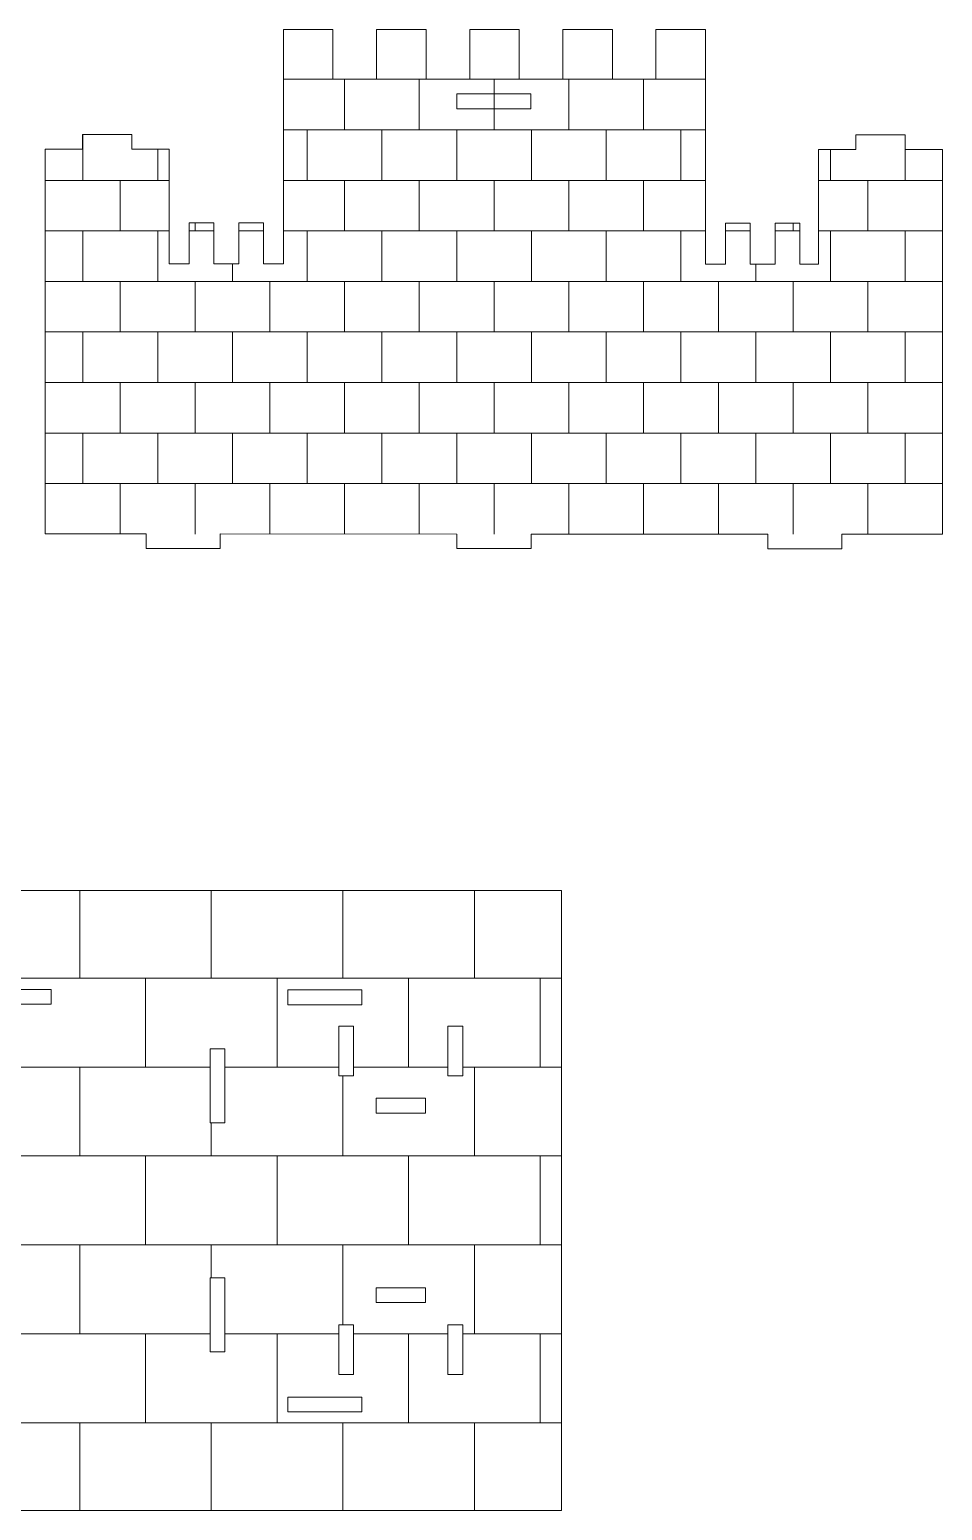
# Model space of a CAD drawing. Header units: millimetres. Extents: x -421 to 418, y -426 to 431.
# Drawn here: x 2 to 186.6, y -426.4 to -127.1 of the extents above; entities that cross this region are included whole.
import ezdxf

# ---------------------------------------------------------------- set-up
doc = ezdxf.new("R2010")
doc.units = ezdxf.units.MM
doc.header["$MEASUREMENT"] = 0
doc.layers.add('layer 1', color=7, linetype='Continuous')

msp = doc.modelspace()

# ---------------------------------------------------------------- linework, layer by layer
at = {"layer": 'layer 1', "color": 250, "lineweight": 9}
for points, knots in [([(5.2135, -229.0025), (5.2135, -229.0025), (25.599, -229.0123), (25.599, -229.0123), (25.599, -229.0123), (25.599, -229.0123), (25.599, -231.948), (25.599, -231.948), (25.599, -231.948), (25.599, -231.948), (40.599, -231.948), (40.599, -231.948), (40.599, -231.948), (40.599, -231.948), (40.599, -229.0196), (40.599, -229.0196), (40.599, -229.0196), (40.599, -229.0196), (88.4422, -229.0364), (88.4422, -229.0364), (88.4422, -229.0364), (88.4422, -229.0364), (88.4422, -231.9674), (88.4422, -231.9674), (88.4422, -231.9674), (88.4422, -231.9674), (103.4422, -231.9674), (103.4422, -231.9674), (103.4422, -231.9674), (103.4422, -231.9674), (103.4422, -229.0416), (103.4422, -229.0416), (103.4422, -229.0416), (103.4422, -229.0416), (151.2855, -229.0584), (151.2855, -229.0584), (151.2855, -229.0584), (151.2855, -229.0584), (151.2855, -232.0652), (151.2855, -232.0652), (151.2855, -232.0652), (151.2855, -232.0652), (166.2855, -232.0652), (166.2855, -232.0652), (166.2855, -232.0652), (166.2855, -232.0652), (166.2855, -229.0718), (166.2855, -229.0718), (166.2855, -229.0718), (166.2855, -229.0718), (186.5867, -229.09), (186.5867, -229.09), (186.5867, -229.09), (186.5867, -229.09), (186.5867, -151.3451), (186.5867, -151.3451), (186.5867, -151.3451), (186.5867, -151.3451), (179.0603, -151.3451), (179.0603, -151.3451), (179.0603, -151.3451), (179.0603, -151.3451), (179.0603, -148.3451), (179.0603, -148.3451), (179.0603, -148.3451), (179.0603, -148.3451), (169.0603, -148.3451), (169.0603, -148.3451), (169.0603, -148.3451), (169.0603, -148.3451), (169.0603, -151.3451), (169.0603, -151.3451), (169.0603, -151.3451), (169.0603, -151.3451), (161.5339, -151.3451), (161.5339, -151.3451), (161.5339, -151.3451), (161.5339, -151.3451), (161.5339, -174.5238), (161.5339, -174.5238), (161.5339, -174.5238), (161.5339, -174.5238), (157.7464, -174.5238), (157.7464, -174.5238), (157.7464, -174.5238), (157.7464, -174.5238), (157.7464, -166.2335), (157.7464, -166.2335), (157.7464, -166.2335), (157.7464, -166.2335), (152.7464, -166.2335), (152.7464, -166.2335), (152.7464, -166.2335), (152.7464, -166.2335), (152.7464, -174.5238), (152.7464, -174.5238), (152.7464, -174.5238), (152.7464, -174.5238), (147.7464, -174.5238), (147.7464, -174.5238), (147.7464, -174.5238), (147.7464, -174.5238), (147.7464, -166.2335), (147.7464, -166.2335), (147.7464, -166.2335), (147.7464, -166.2335), (142.7464, -166.2335), (142.7464, -166.2335), (142.7464, -166.2335), (142.7464, -166.2335), (142.7464, -174.5238), (142.7464, -174.5238), (142.7464, -174.5238), (142.7464, -174.5238), (138.6915, -174.5238), (138.6915, -174.5238), (138.6915, -174.5238), (138.6915, -174.5238), (138.6861, -127.0785), (138.6861, -127.0785), (138.6861, -127.0785), (138.6861, -127.0785), (128.6861, -127.0785), (128.6861, -127.0785), (128.6861, -127.0785), (128.6861, -127.0785), (128.6861, -137.0785), (128.6861, -137.0785), (128.6861, -137.0785), (128.6861, -137.0785), (119.8607, -137.0785), (119.8607, -137.0785), (119.8607, -137.0785), (119.8607, -137.0785), (119.8607, -127.0785), (119.8607, -127.0785), (119.8607, -127.0785), (119.8607, -127.0785), (109.8607, -127.0785), (109.8607, -127.0785), (109.8607, -127.0785), (109.8607, -127.0785), (109.8607, -137.0785), (109.8607, -137.0785), (109.8607, -137.0785), (109.8607, -137.0785), (101.0354, -137.0785), (101.0354, -137.0785), (101.0354, -137.0785), (101.0354, -137.0785), (101.0354, -127.0785), (101.0354, -127.0785), (101.0354, -127.0785), (101.0354, -127.0785), (91.0354, -127.0785), (91.0354, -127.0785), (91.0354, -127.0785), (91.0354, -127.0785), (91.0354, -137.0785), (91.0354, -137.0785), (91.0354, -137.0785), (91.0354, -137.0785), (82.2101, -137.0785), (82.2101, -137.0785), (82.2101, -137.0785), (82.2101, -137.0785), (82.2101, -127.0785), (82.2101, -127.0785), (82.2101, -127.0785), (82.2101, -127.0785), (72.2101, -127.0785), (72.2101, -127.0785), (72.2101, -127.0785), (72.2101, -127.0785), (72.2101, -137.0785), (72.2101, -137.0785), (72.2101, -137.0785), (72.2101, -137.0785), (63.3848, -137.0785), (63.3848, -137.0785), (63.3848, -137.0785), (63.3848, -137.0785), (63.3848, -127.0785), (63.3848, -127.0785), (63.3848, -127.0785), (63.3848, -127.0785), (53.3848, -127.0785), (53.3848, -127.0785), (53.3848, -127.0785), (53.3848, -127.0785), (53.377, -174.4186), (53.377, -174.4186), (53.377, -174.4186), (53.377, -174.4186), (49.3251, -174.4199), (49.3251, -174.4199), (49.3251, -174.4199), (49.3251, -174.4199), (49.3251, -166.1314), (49.3251, -166.1314), (49.3251, -166.1314), (49.3251, -166.1314), (44.3251, -166.1314), (44.3251, -166.1314), (44.3251, -166.1314), (44.3251, -166.1314), (44.3251, -174.4234), (44.3251, -174.4234), (44.3251, -174.4234), (44.3251, -174.4234), (39.3251, -174.426), (39.3251, -174.426), (39.3251, -174.426), (39.3251, -174.426), (39.3251, -166.1314), (39.3251, -166.1314), (39.3251, -166.1314), (39.3251, -166.1314), (34.3251, -166.1314), (34.3251, -166.1314), (34.3251, -166.1314), (34.3251, -166.1314), (34.3251, -174.4247), (34.3251, -174.4247), (34.3251, -174.4247), (34.3251, -174.4247), (30.2663, -174.4186), (30.2663, -174.4186), (30.2663, -174.4186), (30.2663, -174.4186), (30.2663, -151.2576), (30.2663, -151.2576), (30.2663, -151.2576), (30.2663, -151.2576), (22.7399, -151.2576), (22.7399, -151.2576), (22.7399, -151.2576), (22.7399, -151.2576), (22.7399, -148.2576), (22.7399, -148.2576), (22.7399, -148.2576), (22.7399, -148.2576), (12.7399, -148.2576), (12.7399, -148.2576), (12.7399, -148.2576), (12.7399, -148.2576), (12.7399, -151.2576), (12.7399, -151.2576), (12.7399, -151.2576), (12.7399, -151.2576), (5.2135, -151.2576), (5.2135, -151.2576), (5.2135, -151.2576), (5.2135, -151.2576), (5.2135, -229.0025), (5.2135, -229.0025)], [0, 0, 0, 0, 0.01538462, 0.01538462, 0.01538462, 0.01538462, 0.03076923, 0.03076923, 0.03076923, 0.03076923, 0.04615385, 0.04615385, 0.04615385, 0.04615385, 0.06153846, 0.06153846, 0.06153846, 0.06153846, 0.07692308, 0.07692308, 0.07692308, 0.07692308, 0.09230769, 0.09230769, 0.09230769, 0.09230769, 0.10769231, 0.10769231, 0.10769231, 0.10769231, 0.12307692, 0.12307692, 0.12307692, 0.12307692, 0.13846154, 0.13846154, 0.13846154, 0.13846154, 0.15384615, 0.15384615, 0.15384615, 0.15384615, 0.16923077, 0.16923077, 0.16923077, 0.16923077, 0.18461538, 0.18461538, 0.18461538, 0.18461538, 0.2, 0.2, 0.2, 0.2, 0.21538462, 0.21538462, 0.21538462, 0.21538462, 0.23076923, 0.23076923, 0.23076923, 0.23076923, 0.24615385, 0.24615385, 0.24615385, 0.24615385, 0.26153846, 0.26153846, 0.26153846, 0.26153846, 0.27692308, 0.27692308, 0.27692308, 0.27692308, 0.29230769, 0.29230769, 0.29230769, 0.29230769, 0.30769231, 0.30769231, 0.30769231, 0.30769231, 0.32307692, 0.32307692, 0.32307692, 0.32307692, 0.33846154, 0.33846154, 0.33846154, 0.33846154, 0.35384615, 0.35384615, 0.35384615, 0.35384615, 0.36923077, 0.36923077, 0.36923077, 0.36923077, 0.38461538, 0.38461538, 0.38461538, 0.38461538, 0.4, 0.4, 0.4, 0.4, 0.41538462, 0.41538462, 0.41538462, 0.41538462, 0.43076923, 0.43076923, 0.43076923, 0.43076923, 0.44615385, 0.44615385, 0.44615385, 0.44615385, 0.46153846, 0.46153846, 0.46153846, 0.46153846, 0.47692308, 0.47692308, 0.47692308, 0.47692308, 0.49230769, 0.49230769, 0.49230769, 0.49230769, 0.50769231, 0.50769231, 0.50769231, 0.50769231, 0.52307692, 0.52307692, 0.52307692, 0.52307692, 0.53846154, 0.53846154, 0.53846154, 0.53846154, 0.55384615, 0.55384615, 0.55384615, 0.55384615, 0.56923077, 0.56923077, 0.56923077, 0.56923077, 0.58461538, 0.58461538, 0.58461538, 0.58461538, 0.6, 0.6, 0.6, 0.6, 0.61538462, 0.61538462, 0.61538462, 0.61538462, 0.63076923, 0.63076923, 0.63076923, 0.63076923, 0.64615385, 0.64615385, 0.64615385, 0.64615385, 0.66153846, 0.66153846, 0.66153846, 0.66153846, 0.67692308, 0.67692308, 0.67692308, 0.67692308, 0.69230769, 0.69230769, 0.69230769, 0.69230769, 0.70769231, 0.70769231, 0.70769231, 0.70769231, 0.72307692, 0.72307692, 0.72307692, 0.72307692, 0.73846154, 0.73846154, 0.73846154, 0.73846154, 0.75384615, 0.75384615, 0.75384615, 0.75384615, 0.76923077, 0.76923077, 0.76923077, 0.76923077, 0.78461538, 0.78461538, 0.78461538, 0.78461538, 0.8, 0.8, 0.8, 0.8, 0.81538462, 0.81538462, 0.81538462, 0.81538462, 0.83076923, 0.83076923, 0.83076923, 0.83076923, 0.84615385, 0.84615385, 0.84615385, 0.84615385, 0.86153846, 0.86153846, 0.86153846, 0.86153846, 0.87692308, 0.87692308, 0.87692308, 0.87692308, 0.89230769, 0.89230769, 0.89230769, 0.89230769, 0.90769231, 0.90769231, 0.90769231, 0.90769231, 0.92307692, 0.92307692, 0.92307692, 0.92307692, 0.93846154, 0.93846154, 0.93846154, 0.93846154, 0.95384615, 0.95384615, 0.95384615, 0.95384615, 0.96923077, 0.96923077, 0.96923077, 0.96923077, 1, 1, 1, 1]), ([(88.4001, -143.0785), (88.4001, -143.0785), (103.4001, -143.0785), (103.4001, -143.0785), (103.4001, -143.0785), (103.4001, -143.0785), (103.4001, -140.0785), (103.4001, -140.0785), (103.4001, -140.0785), (103.4001, -140.0785), (88.4001, -140.0785), (88.4001, -140.0785), (88.4001, -140.0785), (88.4001, -140.0785), (88.4001, -143.0785), (88.4001, -143.0785)], [0, 0, 0, 0, 0.2, 0.2, 0.2, 0.2, 0.4, 0.4, 0.4, 0.4, 0.6, 0.6, 0.6, 0.6, 1, 1, 1, 1]), ([(-111.8011, -426.4027), (-111.8011, -426.4027), (109.5719, -426.4027), (109.5719, -426.4027), (109.5719, -426.4027), (109.5719, -426.4027), (109.5719, -301.0977), (109.5719, -301.0977), (109.5719, -301.0977), (109.5719, -301.0977), (-111.8011, -301.0977), (-111.8011, -301.0977), (-111.8011, -301.0977), (-111.8011, -301.0977), (-111.8011, -426.4027), (-111.8011, -426.4027)], [0, 0, 0, 0, 0.2, 0.2, 0.2, 0.2, 0.4, 0.4, 0.4, 0.4, 0.6, 0.6, 0.6, 0.6, 1, 1, 1, 1]), ([(-8.6146, -321.0977), (-8.6146, -321.0977), (6.3854, -321.0977), (6.3854, -321.0977), (6.3854, -321.0977), (6.3854, -321.0977), (6.3854, -324.0977), (6.3854, -324.0977), (6.3854, -324.0977), (6.3854, -324.0977), (-8.6146, -324.0977), (-8.6146, -324.0977), (-8.6146, -324.0977), (-8.6146, -324.0977), (-8.6146, -321.0977), (-8.6146, -321.0977)], [0, 0, 0, 0, 0.2, 0.2, 0.2, 0.2, 0.4, 0.4, 0.4, 0.4, 0.6, 0.6, 0.6, 0.6, 1, 1, 1, 1]), ([(69.2287, -321.1955), (69.2287, -321.1955), (54.2287, -321.1955), (54.2287, -321.1955), (54.2287, -321.1955), (54.2287, -321.1955), (54.2287, -324.1955), (54.2287, -324.1955), (54.2287, -324.1955), (54.2287, -324.1955), (69.2287, -324.1955), (69.2287, -324.1955), (69.2287, -324.1955), (69.2287, -324.1955), (69.2287, -321.1955), (69.2287, -321.1955)], [0, 0, 0, 0, 0.2, 0.2, 0.2, 0.2, 0.4, 0.4, 0.4, 0.4, 0.6, 0.6, 0.6, 0.6, 1, 1, 1, 1]), ([(67.5611, -338.5503), (67.5611, -338.5503), (64.5611, -338.5503), (64.5611, -338.5503), (64.5611, -338.5503), (64.5611, -338.5503), (64.5611, -328.5503), (64.5611, -328.5503), (64.5611, -328.5503), (64.5611, -328.5503), (67.5611, -328.5503), (67.5611, -328.5503), (67.5611, -328.5503), (67.5611, -328.5503), (67.5611, -338.5503), (67.5611, -338.5503)], [0, 0, 0, 0, 0.2, 0.2, 0.2, 0.2, 0.4, 0.4, 0.4, 0.4, 0.6, 0.6, 0.6, 0.6, 1, 1, 1, 1]), ([(89.6139, -338.5503), (89.6139, -338.5503), (86.6139, -338.5503), (86.6139, -338.5503), (86.6139, -338.5503), (86.6139, -338.5503), (86.6139, -328.5503), (86.6139, -328.5503), (86.6139, -328.5503), (86.6139, -328.5503), (89.6139, -328.5503), (89.6139, -328.5503), (89.6139, -328.5503), (89.6139, -328.5503), (89.6139, -338.5503), (89.6139, -338.5503)], [0, 0, 0, 0, 0.2, 0.2, 0.2, 0.2, 0.4, 0.4, 0.4, 0.4, 0.6, 0.6, 0.6, 0.6, 1, 1, 1, 1]), ([(41.5379, -333.0783), (41.5379, -333.0783), (38.5379, -333.0783), (38.5379, -333.0783), (38.5379, -333.0783), (38.5379, -333.0783), (38.5379, -348.0783), (38.5379, -348.0783), (38.5379, -348.0783), (38.5379, -348.0783), (41.5379, -348.0783), (41.5379, -348.0783), (41.5379, -348.0783), (41.5379, -348.0783), (41.5379, -333.0783), (41.5379, -333.0783)], [0, 0, 0, 0, 0.2, 0.2, 0.2, 0.2, 0.4, 0.4, 0.4, 0.4, 0.6, 0.6, 0.6, 0.6, 1, 1, 1, 1]), ([(82.0875, -346.0767), (82.0875, -346.0767), (72.0875, -346.0767), (72.0875, -346.0767), (72.0875, -346.0767), (72.0875, -346.0767), (72.0875, -343.0767), (72.0875, -343.0767), (72.0875, -343.0767), (72.0875, -343.0767), (82.0875, -343.0767), (82.0875, -343.0767), (82.0875, -343.0767), (82.0875, -343.0767), (82.0875, -346.0767), (82.0875, -346.0767)], [0, 0, 0, 0, 0.2, 0.2, 0.2, 0.2, 0.4, 0.4, 0.4, 0.4, 0.6, 0.6, 0.6, 0.6, 1, 1, 1, 1]), ([(41.5379, -379.3837), (41.5379, -379.3837), (38.5379, -379.3837), (38.5379, -379.3837), (38.5379, -379.3837), (38.5379, -379.3837), (38.5379, -394.3837), (38.5379, -394.3837), (38.5379, -394.3837), (38.5379, -394.3837), (41.5379, -394.3837), (41.5379, -394.3837), (41.5379, -394.3837), (41.5379, -394.3837), (41.5379, -379.3837), (41.5379, -379.3837)], [0, 0, 0, 0, 0.2, 0.2, 0.2, 0.2, 0.4, 0.4, 0.4, 0.4, 0.6, 0.6, 0.6, 0.6, 1, 1, 1, 1]), ([(82.0875, -381.385), (82.0875, -381.385), (72.0875, -381.385), (72.0875, -381.385), (72.0875, -381.385), (72.0875, -381.385), (72.0875, -384.385), (72.0875, -384.385), (72.0875, -384.385), (72.0875, -384.385), (82.0875, -384.385), (82.0875, -384.385), (82.0875, -384.385), (82.0875, -384.385), (82.0875, -381.385), (82.0875, -381.385)], [0, 0, 0, 0, 0.2, 0.2, 0.2, 0.2, 0.4, 0.4, 0.4, 0.4, 0.6, 0.6, 0.6, 0.6, 1, 1, 1, 1]), ([(67.5611, -388.9114), (67.5611, -388.9114), (64.5611, -388.9114), (64.5611, -388.9114), (64.5611, -388.9114), (64.5611, -388.9114), (64.5611, -398.9114), (64.5611, -398.9114), (64.5611, -398.9114), (64.5611, -398.9114), (67.5611, -398.9114), (67.5611, -398.9114), (67.5611, -398.9114), (67.5611, -398.9114), (67.5611, -388.9114), (67.5611, -388.9114)], [0, 0, 0, 0, 0.2, 0.2, 0.2, 0.2, 0.4, 0.4, 0.4, 0.4, 0.6, 0.6, 0.6, 0.6, 1, 1, 1, 1]), ([(89.6139, -388.9114), (89.6139, -388.9114), (86.6139, -388.9114), (86.6139, -388.9114), (86.6139, -388.9114), (86.6139, -388.9114), (86.6139, -398.9114), (86.6139, -398.9114), (86.6139, -398.9114), (86.6139, -398.9114), (89.6139, -398.9114), (89.6139, -398.9114), (89.6139, -398.9114), (89.6139, -398.9114), (89.6139, -388.9114), (89.6139, -388.9114)], [0, 0, 0, 0, 0.2, 0.2, 0.2, 0.2, 0.4, 0.4, 0.4, 0.4, 0.6, 0.6, 0.6, 0.6, 1, 1, 1, 1]), ([(69.2287, -403.5005), (69.2287, -403.5005), (54.2287, -403.5005), (54.2287, -403.5005), (54.2287, -403.5005), (54.2287, -403.5005), (54.2287, -406.5005), (54.2287, -406.5005), (54.2287, -406.5005), (54.2287, -406.5005), (69.2287, -406.5005), (69.2287, -406.5005), (69.2287, -406.5005), (69.2287, -406.5005), (69.2287, -403.5005), (69.2287, -403.5005)], [0, 0, 0, 0, 0.2, 0.2, 0.2, 0.2, 0.4, 0.4, 0.4, 0.4, 0.6, 0.6, 0.6, 0.6, 1, 1, 1, 1])]:
    msp.add_open_spline(points, degree=3, knots=knots, dxfattribs=at)
at = {"layer": 'layer 1', "color": 242, "lineweight": 9}
for points in [[(53.3831, -137.1262), (53.3831, -137.1262), (138.6872, -137.1262), (138.6872, -137.1262)], [(65.7241, -137.1262), (65.7241, -137.1262), (65.7241, -147.34), (65.7241, -147.34)], [(80.8376, -137.1262), (80.8376, -137.1262), (80.8376, -147.34), (80.8376, -147.34)], [(95.9511, -137.1262), (95.9511, -137.1262), (95.9511, -147.34), (95.9511, -147.34)], [(111.0645, -137.1262), (111.0645, -137.1262), (111.0645, -147.34), (111.0645, -147.34)], [(126.178, -137.1262), (126.178, -137.1262), (126.178, -147.34), (126.178, -147.34)], [(12.827, -148.2576), (12.827, -148.2576), (12.827, -157.5537), (12.827, -157.5537)], [(53.3815, -147.34), (53.3815, -147.34), (138.6884, -147.34), (138.6884, -147.34)], [(58.1674, -147.34), (58.1674, -147.34), (58.1674, -157.5537), (58.1674, -157.5537)], [(73.2808, -147.34), (73.2808, -147.34), (73.2808, -157.5537), (73.2808, -157.5537)], [(88.3943, -147.34), (88.3943, -147.34), (88.3943, -157.5537), (88.3943, -157.5537)], [(103.5078, -147.34), (103.5078, -147.34), (103.5078, -157.5537), (103.5078, -157.5537)], [(118.6213, -147.34), (118.6213, -147.34), (118.6213, -157.5537), (118.6213, -157.5537)], [(133.7347, -147.34), (133.7347, -147.34), (133.7347, -157.5537), (133.7347, -157.5537)], [(27.9404, -151.2576), (27.9404, -151.2576), (27.9404, -157.5537), (27.9404, -157.5537)], [(163.9617, -151.3451), (163.9617, -151.3451), (163.9617, -157.5537), (163.9617, -157.5537)], [(179.0751, -151.3451), (179.0751, -151.3451), (179.0751, -157.5537), (179.0751, -157.5537)], [(5.2135, -157.5537), (5.2135, -157.5537), (30.2663, -157.5537), (30.2663, -157.5537)], [(20.3837, -157.5537), (20.3837, -157.5537), (20.3837, -167.7675), (20.3837, -167.7675)], [(53.3798, -157.5537), (53.3798, -157.5537), (138.6896, -157.5537), (138.6896, -157.5537)], [(65.7241, -157.5537), (65.7241, -157.5537), (65.7241, -167.7675), (65.7241, -167.7675)], [(80.8376, -157.5537), (80.8376, -157.5537), (80.8376, -167.7675), (80.8376, -167.7675)], [(95.9511, -157.5537), (95.9511, -157.5537), (95.9511, -167.7675), (95.9511, -167.7675)], [(111.0645, -157.5537), (111.0645, -157.5537), (111.0645, -167.7675), (111.0645, -167.7675)], [(126.178, -157.5537), (126.178, -157.5537), (126.178, -167.7675), (126.178, -167.7675)], [(161.5339, -157.5537), (161.5339, -157.5537), (186.5867, -157.5537), (186.5867, -157.5537)], [(171.5184, -157.5537), (171.5184, -157.5537), (171.5184, -167.7675), (171.5184, -167.7675)], [(35.4972, -166.1314), (35.4972, -166.1314), (35.4972, -167.7675), (35.4972, -167.7675)], [(156.4049, -166.2335), (156.4049, -166.2335), (156.4049, -167.7675), (156.4049, -167.7675)], [(5.2135, -167.7675), (5.2135, -167.7675), (30.2663, -167.7675), (30.2663, -167.7675)], [(12.827, -167.7675), (12.827, -167.7675), (12.827, -177.9812), (12.827, -177.9812)], [(27.9404, -167.7675), (27.9404, -167.7675), (27.9404, -177.9812), (27.9404, -177.9812)], [(34.3251, -167.7675), (34.3251, -167.7675), (39.3251, -167.7675), (39.3251, -167.7675)], [(44.3251, -167.7675), (44.3251, -167.7675), (49.3251, -167.7675), (49.3251, -167.7675)], [(53.3781, -167.7675), (53.3781, -167.7675), (138.6907, -167.7675), (138.6907, -167.7675)], [(58.1674, -167.7675), (58.1674, -167.7675), (58.1674, -177.9812), (58.1674, -177.9812)], [(73.2808, -167.7675), (73.2808, -167.7675), (73.2808, -177.9812), (73.2808, -177.9812)], [(88.3943, -167.7675), (88.3943, -167.7675), (88.3943, -177.9812), (88.3943, -177.9812)], [(103.5078, -167.7675), (103.5078, -167.7675), (103.5078, -177.9812), (103.5078, -177.9812)], [(118.6213, -167.7675), (118.6213, -167.7675), (118.6213, -177.9812), (118.6213, -177.9812)], [(133.7347, -167.7675), (133.7347, -167.7675), (133.7347, -177.9812), (133.7347, -177.9812)], [(142.7464, -167.7675), (142.7464, -167.7675), (147.7464, -167.7675), (147.7464, -167.7675)], [(152.7464, -167.7675), (152.7464, -167.7675), (157.7464, -167.7675), (157.7464, -167.7675)], [(161.5339, -167.7675), (161.5339, -167.7675), (186.5867, -167.7675), (186.5867, -167.7675)], [(163.9617, -167.7675), (163.9617, -167.7675), (163.9617, -177.9812), (163.9617, -177.9812)], [(179.0751, -167.7675), (179.0751, -167.7675), (179.0751, -177.9812), (179.0751, -177.9812)], [(43.0539, -174.4241), (43.0539, -174.4241), (43.0539, -177.9812), (43.0539, -177.9812)], [(148.8482, -174.5238), (148.8482, -174.5238), (148.8482, -177.9812), (148.8482, -177.9812)], [(5.2135, -177.9812), (5.2135, -177.9812), (186.5867, -177.9812), (186.5867, -177.9812)], [(20.3837, -177.9812), (20.3837, -177.9812), (20.3837, -188.195), (20.3837, -188.195)], [(35.4972, -177.9812), (35.4972, -177.9812), (35.4972, -188.195), (35.4972, -188.195)], [(50.6106, -177.9812), (50.6106, -177.9812), (50.6106, -188.195), (50.6106, -188.195)], [(65.7241, -177.9812), (65.7241, -177.9812), (65.7241, -188.195), (65.7241, -188.195)], [(80.8376, -177.9812), (80.8376, -177.9812), (80.8376, -188.195), (80.8376, -188.195)], [(95.9511, -177.9812), (95.9511, -177.9812), (95.9511, -188.195), (95.9511, -188.195)], [(111.0645, -177.9812), (111.0645, -177.9812), (111.0645, -188.195), (111.0645, -188.195)], [(126.178, -177.9812), (126.178, -177.9812), (126.178, -188.195), (126.178, -188.195)], [(141.2915, -177.9812), (141.2915, -177.9812), (141.2915, -188.195), (141.2915, -188.195)], [(156.4049, -177.9812), (156.4049, -177.9812), (156.4049, -188.195), (156.4049, -188.195)], [(171.5184, -177.9812), (171.5184, -177.9812), (171.5184, -188.195), (171.5184, -188.195)], [(5.2135, -188.195), (5.2135, -188.195), (186.5867, -188.195), (186.5867, -188.195)], [(12.827, -188.195), (12.827, -188.195), (12.827, -198.4087), (12.827, -198.4087)], [(27.9404, -188.195), (27.9404, -188.195), (27.9404, -198.4087), (27.9404, -198.4087)], [(43.0539, -188.195), (43.0539, -188.195), (43.0539, -198.4087), (43.0539, -198.4087)], [(58.1674, -188.195), (58.1674, -188.195), (58.1674, -198.4087), (58.1674, -198.4087)], [(73.2808, -188.195), (73.2808, -188.195), (73.2808, -198.4087), (73.2808, -198.4087)], [(88.3943, -188.195), (88.3943, -188.195), (88.3943, -198.4087), (88.3943, -198.4087)], [(103.5078, -188.195), (103.5078, -188.195), (103.5078, -198.4087), (103.5078, -198.4087)], [(118.6213, -188.195), (118.6213, -188.195), (118.6213, -198.4087), (118.6213, -198.4087)], [(133.7347, -188.195), (133.7347, -188.195), (133.7347, -198.4087), (133.7347, -198.4087)], [(148.8482, -188.195), (148.8482, -188.195), (148.8482, -198.4087), (148.8482, -198.4087)], [(163.9617, -188.195), (163.9617, -188.195), (163.9617, -198.4087), (163.9617, -198.4087)], [(179.0751, -188.195), (179.0751, -188.195), (179.0751, -198.4087), (179.0751, -198.4087)], [(5.2135, -198.4087), (5.2135, -198.4087), (186.5867, -198.4087), (186.5867, -198.4087)], [(20.3837, -198.4087), (20.3837, -198.4087), (20.3837, -208.6225), (20.3837, -208.6225)], [(35.4972, -198.4087), (35.4972, -198.4087), (35.4972, -208.6225), (35.4972, -208.6225)], [(50.6106, -198.4087), (50.6106, -198.4087), (50.6106, -208.6225), (50.6106, -208.6225)], [(65.7241, -198.4087), (65.7241, -198.4087), (65.7241, -208.6225), (65.7241, -208.6225)], [(80.8376, -198.4087), (80.8376, -198.4087), (80.8376, -208.6225), (80.8376, -208.6225)], [(95.9511, -198.4087), (95.9511, -198.4087), (95.9511, -208.6225), (95.9511, -208.6225)], [(111.0645, -198.4087), (111.0645, -198.4087), (111.0645, -208.6225), (111.0645, -208.6225)], [(126.178, -198.4087), (126.178, -198.4087), (126.178, -208.6225), (126.178, -208.6225)], [(141.2915, -198.4087), (141.2915, -198.4087), (141.2915, -208.6225), (141.2915, -208.6225)], [(156.4049, -198.4087), (156.4049, -198.4087), (156.4049, -208.6225), (156.4049, -208.6225)], [(171.5184, -198.4087), (171.5184, -198.4087), (171.5184, -208.6225), (171.5184, -208.6225)], [(5.2135, -208.6225), (5.2135, -208.6225), (186.5867, -208.6225), (186.5867, -208.6225)], [(12.827, -208.6225), (12.827, -208.6225), (12.827, -218.8362), (12.827, -218.8362)], [(27.9404, -208.6225), (27.9404, -208.6225), (27.9404, -218.8362), (27.9404, -218.8362)], [(43.0539, -208.6225), (43.0539, -208.6225), (43.0539, -218.8362), (43.0539, -218.8362)], [(58.1674, -208.6225), (58.1674, -208.6225), (58.1674, -218.8362), (58.1674, -218.8362)], [(73.2808, -208.6225), (73.2808, -208.6225), (73.2808, -218.8362), (73.2808, -218.8362)], [(88.3943, -208.6225), (88.3943, -208.6225), (88.3943, -218.8362), (88.3943, -218.8362)], [(103.5078, -208.6225), (103.5078, -208.6225), (103.5078, -218.8362), (103.5078, -218.8362)], [(118.6213, -208.6225), (118.6213, -208.6225), (118.6213, -218.8362), (118.6213, -218.8362)], [(133.7347, -208.6225), (133.7347, -208.6225), (133.7347, -218.8362), (133.7347, -218.8362)], [(148.8482, -208.6225), (148.8482, -208.6225), (148.8482, -218.8362), (148.8482, -218.8362)], [(163.9617, -208.6225), (163.9617, -208.6225), (163.9617, -218.8362), (163.9617, -218.8362)], [(179.0751, -208.6225), (179.0751, -208.6225), (179.0751, -218.8362), (179.0751, -218.8362)], [(5.2135, -218.8362), (5.2135, -218.8362), (186.5867, -218.8362), (186.5867, -218.8362)], [(20.3837, -218.8362), (20.3837, -218.8362), (20.3837, -229.0098), (20.3837, -229.0098)], [(35.4972, -218.8362), (35.4972, -218.8362), (35.4972, -229.05), (35.4972, -229.05)], [(50.6106, -218.8362), (50.6106, -218.8362), (50.6106, -229.0231), (50.6106, -229.0231)], [(65.7241, -218.8362), (65.7241, -218.8362), (65.7241, -229.0284), (65.7241, -229.0284)], [(80.8376, -218.8362), (80.8376, -218.8362), (80.8376, -229.0337), (80.8376, -229.0337)], [(95.9511, -218.8362), (95.9511, -218.8362), (95.9511, -229.05), (95.9511, -229.05)], [(111.0645, -218.8362), (111.0645, -218.8362), (111.0645, -229.0443), (111.0645, -229.0443)], [(126.178, -218.8362), (126.178, -218.8362), (126.178, -229.0496), (126.178, -229.0496)], [(141.2915, -218.8362), (141.2915, -218.8362), (141.2915, -229.05), (141.2915, -229.05)], [(156.4049, -218.8362), (156.4049, -218.8362), (156.4049, -229.05), (156.4049, -229.05)], [(171.5184, -218.8362), (171.5184, -218.8362), (171.5184, -229.05), (171.5184, -229.05)], [(12.1824, -301.0977), (12.1824, -301.0977), (12.1824, -318.8194), (12.1824, -318.8194)], [(38.7764, -301.0977), (38.7764, -301.0977), (38.7764, -318.8194), (38.7764, -318.8194)], [(65.3702, -301.0977), (65.3702, -301.0977), (65.3702, -318.8194), (65.3702, -318.8194)], [(91.9642, -301.0977), (91.9642, -301.0977), (91.9642, -318.8194), (91.9642, -318.8194)], [(-111.8011, -318.8194), (-111.8011, -318.8194), (109.5719, -318.8194), (109.5719, -318.8194)], [(25.4793, -318.8194), (25.4793, -318.8194), (25.4793, -336.7917), (25.4793, -336.7917)], [(52.0733, -318.8194), (52.0733, -318.8194), (52.0733, -336.7917), (52.0733, -336.7917)], [(78.6672, -318.8194), (78.6672, -318.8194), (78.6672, -336.7917), (78.6672, -336.7917)], [(105.2611, -318.8194), (105.2611, -318.8194), (105.2611, -336.7917), (105.2611, -336.7917)], [(-40.7671, -336.7917), (-40.7671, -336.7917), (38.5379, -336.7917), (38.5379, -336.7917)], [(12.1824, -336.7917), (12.1824, -336.7917), (12.1824, -354.7639), (12.1824, -354.7639)], [(41.5379, -336.7917), (41.5379, -336.7917), (64.5611, -336.7917), (64.5611, -336.7917)], [(67.5611, -336.7917), (67.5611, -336.7917), (86.6139, -336.7917), (86.6139, -336.7917)], [(89.6139, -336.7917), (89.6139, -336.7917), (109.5719, -336.7917), (109.5719, -336.7917)], [(91.9642, -336.7917), (91.9642, -336.7917), (91.9642, -354.7639), (91.9642, -354.7639)], [(65.3702, -338.5503), (65.3702, -338.5503), (65.3702, -354.7639), (65.3702, -354.7639)], [(38.7764, -348.0783), (38.7764, -348.0783), (38.7764, -354.7639), (38.7764, -354.7639)], [(-111.8011, -354.7639), (-111.8011, -354.7639), (109.5719, -354.7639), (109.5719, -354.7639)], [(25.4793, -354.7639), (25.4793, -354.7639), (25.4793, -372.7365), (25.4793, -372.7365)], [(52.0733, -354.7639), (52.0733, -354.7639), (52.0733, -372.7365), (52.0733, -372.7365)], [(78.6672, -354.7639), (78.6672, -354.7639), (78.6672, -372.7365), (78.6672, -372.7365)], [(105.2611, -354.7639), (105.2611, -354.7639), (105.2611, -372.7365), (105.2611, -372.7365)], [(-111.8011, -372.7365), (-111.8011, -372.7365), (109.5719, -372.7365), (109.5719, -372.7365)], [(12.1824, -372.7365), (12.1824, -372.7365), (12.1824, -390.7087), (12.1824, -390.7087)], [(38.7764, -372.7365), (38.7764, -372.7365), (38.7764, -379.3837), (38.7764, -379.3837)], [(65.3702, -372.7365), (65.3702, -372.7365), (65.3702, -388.9114), (65.3702, -388.9114)], [(91.9642, -372.7365), (91.9642, -372.7365), (91.9642, -390.7087), (91.9642, -390.7087)], [(-40.7671, -390.7087), (-40.7671, -390.7087), (38.5379, -390.7087), (38.5379, -390.7087)], [(25.4793, -390.7087), (25.4793, -390.7087), (25.4793, -408.681), (25.4793, -408.681)], [(41.5379, -390.7087), (41.5379, -390.7087), (64.5611, -390.7087), (64.5611, -390.7087)], [(52.0733, -390.7087), (52.0733, -390.7087), (52.0733, -408.681), (52.0733, -408.681)], [(67.5611, -390.7087), (67.5611, -390.7087), (86.6139, -390.7087), (86.6139, -390.7087)], [(78.6672, -390.7087), (78.6672, -390.7087), (78.6672, -408.681), (78.6672, -408.681)], [(89.6139, -390.7087), (89.6139, -390.7087), (109.5719, -390.7087), (109.5719, -390.7087)], [(105.2611, -390.7087), (105.2611, -390.7087), (105.2611, -408.681), (105.2611, -408.681)], [(-111.8011, -408.681), (-111.8011, -408.681), (109.5719, -408.681), (109.5719, -408.681)], [(12.1824, -408.681), (12.1824, -408.681), (12.1824, -426.4027), (12.1824, -426.4027)], [(38.7764, -408.681), (38.7764, -408.681), (38.7764, -426.4027), (38.7764, -426.4027)], [(65.3702, -408.681), (65.3702, -408.681), (65.3702, -426.4027), (65.3702, -426.4027)], [(91.9642, -408.681), (91.9642, -408.681), (91.9642, -426.4027), (91.9642, -426.4027)]]:
    msp.add_open_spline(points, degree=3, dxfattribs=at)

doc.saveas('drawing.dxf')
